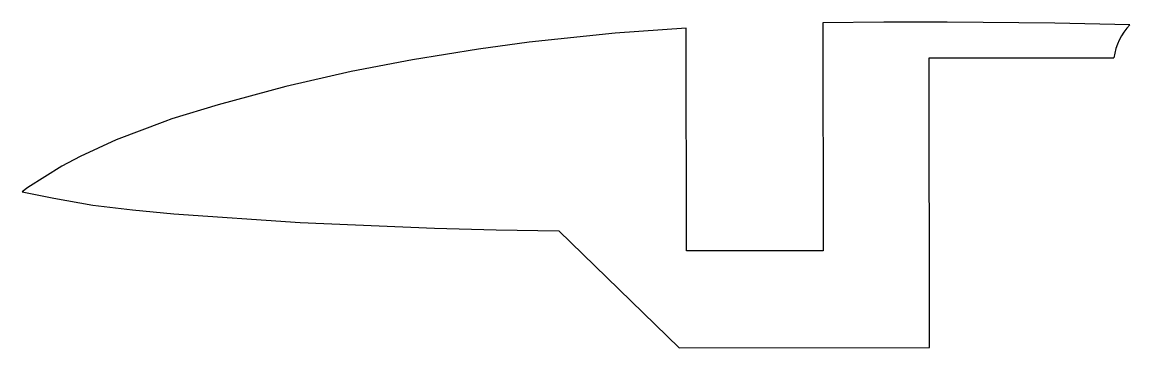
# Model space of a CAD drawing. Header units: millimetres. Extents: x 0 to 47, y 0 to 13.8.
import ezdxf

# ---------------------------------------------------------------- set-up
doc = ezdxf.new("R2010")
doc.units = ezdxf.units.MM

msp = doc.modelspace()

# ---------------------------------------------------------------- linework, layer by layer
for p, q in [((36.546, 13.829), (33.963, 13.797)), ((33.963, 13.797), (33.971, 4.118)), ((39.231, 13.833), (36.546, 13.829)), ((43.79, 13.793), (39.231, 13.833)), ((46.976, 13.718), (43.79, 13.793)), ((25.145, 13.366), (21.5, 12.978)), ((28.163, 13.581), (25.145, 13.366)), ((28.171, 4.114), (28.163, 13.581)), ((19.354, 12.684), (16.557, 12.23)), ((21.5, 12.978), (19.354, 12.684)), ((16.557, 12.23), (13.949, 11.729)), ((38.464, 12.313), (46.302, 12.32)), ((38.474, 0.009), (38.464, 12.313)), ((13.949, 11.729), (11.183, 11.101)), ((11.183, 11.101), (8.307, 10.326)), ((8.307, 10.326), (6.35, 9.721)), ((6.045, 9.618), (3.992, 8.833)), ((6.35, 9.721), (6.045, 9.618)), ((3.992, 8.833), (2.454, 8.125)), ((2.454, 8.125), (1.679, 7.713)), ((1.679, 7.713), (0.238, 6.814)), ((0.238, 6.814), (0, 6.633)), ((0, 6.633), (1.344, 6.351)), ((1.344, 6.351), (2.996, 6.063)), ((2.996, 6.063), (4.682, 5.858)), ((4.682, 5.858), (6.436, 5.699)), ((6.436, 5.699), (11.785, 5.328)), ((11.785, 5.328), (17.486, 5.087)), ((17.486, 5.087), (20.096, 5.017)), ((20.096, 5.017), (22.763, 4.968)), ((22.763, 4.968), (27.86, 0)), ((33.971, 4.118), (28.171, 4.114)), ((27.86, 0), (38.474, 0.009))]:
    msp.add_line(p, q)
msp.add_ellipse((48.782, 11.987), major_axis=(2.495, -0.187), ratio=0.999196, start_param=2.451682, end_param=3.083123)

doc.saveas('drawing.dxf')
